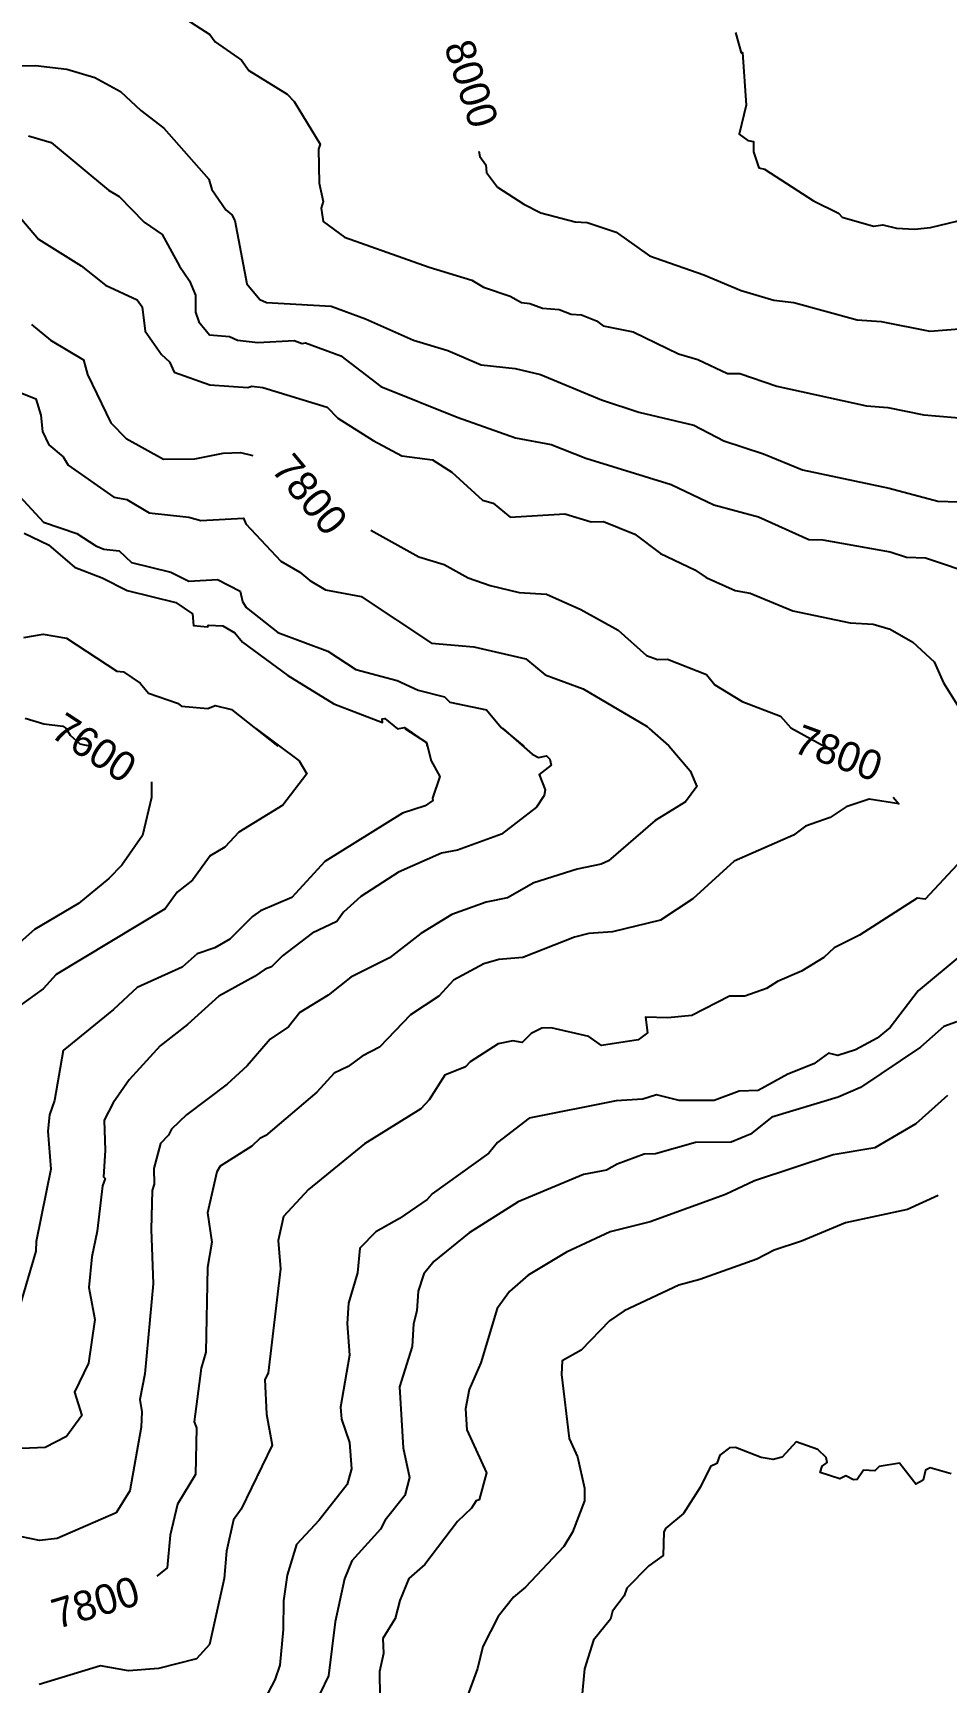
# Model space of a CAD drawing. Extents: x 9339 to 13216, y 3769 to 6935.
# Drawn here: x 9805.6 to 10039.2, y 5808.6 to 6230.4 of the extents above; entities that cross this region are included whole.
import ezdxf
from ezdxf.enums import TextEntityAlignment as Align

# ---------------------------------------------------------------- set-up
doc = ezdxf.new("R2010")
doc.units = 0
doc.header["$MEASUREMENT"] = 0
for name, color, linetype in [('DTM_SURFACE_CON', 9, 'Continuous'), ('DTM_SURFACE_ICON', 251, 'Continuous'), ('DTM_TEXT_ICON', 251, 'Continuous')]:
    doc.layers.add(name, color=color, linetype=linetype)
doc.styles.add('TMODELF', font='tmodelf')

msp = doc.modelspace()

# ---------------------------------------------------------------- linework, layer by layer
at = {"layer": 'DTM_SURFACE_CON', "linetype": 'Continuous', "flags": 128}
for points, elevation in [([(9842.22, 6235.54), (9850.83, 6229.94), (9852.24, 6228.05), (9858.96, 6223.4), (9860.87, 6220.74), (9870.66, 6214.69), (9872.47, 6212.8), (9879.11, 6201.91), (9878.63, 6200.68), (9878.85, 6191.92), (9879.86, 6187.26), (9879.38, 6185.53), (9879.81, 6182.13), (9885.31, 6178.18), (9907.01, 6170.49), (9917.88, 6167.13), (9920.88, 6165.34), (9927.71, 6163.03), (9930.59, 6161.45), (9932.76, 6161.19), (9935.98, 6159.94), (9940.24, 6159.68), (9943.27, 6158.47), (9945.97, 6158.3), (9949.8, 6156.72), (9951.5, 6155.47), (9959.14, 6153.91), (9970.74, 6148.32), (9975.74, 6146.84), (9983.3, 6143.29), (9986.48, 6143.27), (9995.9, 6140.07), (10018.87, 6135), (10024.29, 6134.59), (10033.55, 6132.69), (10045.53, 6131.67)], 2426.21), ([(9985.37, 6230.46), (9986.78, 6225.31), (9987.13, 6225.33), (9988.08, 6211.87), (9986.25, 6204.48), (9988.47, 6202.88), (9989.91, 6202.64), (9989.93, 6199.97), (9991.3, 6195.91), (9992.77, 6195.5), (10005.3, 6187.47), (10011.68, 6184.27), (10012.67, 6183.28), (10020.69, 6180.97), (10023.05, 6181.27), (10026.5, 6180.44), (10031.13, 6180.17), (10035.22, 6180.65), (10046.54, 6183.38)], 2450.59), ([(9795.25, 6221.78), (9806.26, 6222.06), (9814.3, 6221.09), (9821.46, 6218.95), (9828.01, 6215.41), (9833.2, 6210.5), (9839.11, 6206.03), (9850.6, 6192.98), (9851.41, 6190.31), (9854.96, 6185.1), (9856.47, 6183.82), (9857.26, 6182.37), (9860.31, 6166.23), (9863.69, 6162.23), (9865.37, 6161.41), (9881.87, 6160.49), (9890.71, 6157.23), (9902.94, 6151.81), (9911.71, 6149.19), (9920.3, 6145.52), (9929.01, 6144.57), (9935.49, 6143.04), (9951.05, 6136.57), (9960.6, 6133.37), (9974.71, 6130.02), (9982.39, 6126.09), (9992.5, 6122.74), (10002.48, 6118.6), (10024.67, 6113.92), (10037.13, 6110.66), (10050.15, 6110.2)], 2414.02), ([(9804.45, 6204.08), (9810.29, 6202.35), (9824.9, 6190.13), (9827.63, 6188.5), (9834.04, 6181.95), (9838.64, 6178.84), (9843.09, 6170.68), (9845.63, 6167.01), (9847.21, 6163.29), (9847.18, 6158.99), (9848.05, 6156.48), (9850.74, 6153.13), (9855.92, 6152.73), (9857.94, 6151.82), (9863.1, 6151.24), (9872.4, 6151.75), (9874.44, 6150.97), (9875.31, 6151.1), (9884.33, 6147.77), (9894.58, 6139.95), (9914.17, 6132.14), (9929.03, 6126.84), (9938.2, 6125.09), (9947.09, 6121.65), (9968.88, 6114.92), (9979.76, 6109.71), (9991.19, 6106.6), (10004.07, 6100.85), (10007.72, 6100.7), (10024.95, 6097.69), (10029.06, 6096.29), (10033.96, 6096.15), (10047.44, 6091.62)], 2401.82), ([(9801.34, 6184.32), (9806.99, 6177.65), (9817.9, 6170.84), (9824.2, 6165.84), (9832.24, 6162.1), (9833.52, 6160.28), (9834.29, 6154.12), (9838.47, 6148.16), (9840.57, 6146.25), (9841.76, 6143.58), (9850.89, 6140.34), (9860.55, 6139.71), (9861.62, 6140.03), (9864.39, 6139.7), (9880.84, 6134.7), (9883.64, 6131.84), (9892.67, 6126.1), (9899.97, 6122.2), (9907.83, 6121.16), (9912.77, 6118), (9920.62, 6110.85), (9923.37, 6110.13), (9927.73, 6106.56), (9941.66, 6107.38), (9948.45, 6105.37), (9951.55, 6105.46), (9959.59, 6102.22), (9966.17, 6097.23), (9974.93, 6093.05), (9977.8, 6091.07), (9985.3, 6087.76), (9989.09, 6087.06), (9999.98, 6082.56), (10014.72, 6079.49), (10020.58, 6079.15), (10024.95, 6077.85), (10030.73, 6074.54), (10036.14, 6069.5), (10038.59, 6064.21), (10046.15, 6052.1)], 2389.63), ([(9802.36, 6138.41), (9806.37, 6136.78), (9807.65, 6132.64), (9808.04, 6128.4), (9809.64, 6125.02), (9813.29, 6121.94), (9814.61, 6119.81), (9826.33, 6111.69), (9829.65, 6111.07), (9835.36, 6107.66), (9845.49, 6106.5), (9848.57, 6105.64), (9859.49, 6106.26), (9860.06, 6104.86), (9869.04, 6095.27), (9873.91, 6092.49), (9876.46, 6090.32), (9880.46, 6087.97), (9889.6, 6086.26), (9907.6, 6074.31), (9918.42, 6073.4), (9931.68, 6070.3), (9936.66, 6066.24), (9946.41, 6062.62), (9962.76, 6053.01), (9968.39, 6047.97)], 2365.25), ([(9799.07, 6115.2), (9808.31, 6105.25), (9816.82, 6102.39), (9821.68, 6099.17), (9823.73, 6098.36), (9827.67, 6097.89), (9830.78, 6094.92), (9840.85, 6092.47), (9845.45, 6090.2), (9852.84, 6090.62), (9858.63, 6087.65), (9859.18, 6084.94), (9860.17, 6083.4), (9868.28, 6077.01), (9881.08, 6072.26), (9888.21, 6067.58), (9898.77, 6064.78), (9904.17, 6062.3), (9910.93, 6060.58), (9912.25, 6059.2), (9921.62, 6057.29), (9925.4, 6052.73), (9931.21, 6047.97)], 2353.06), ([(9803.37, 6102.42), (9809.56, 6099.46), (9816.19, 6093.75), (9823.3, 6091.01), (9829.7, 6087.82), (9842.16, 6084.69), (9846.42, 6081.81), (9846.7, 6078.81), (9850.29, 6078.47), (9850.55, 6078.91), (9854.15, 6078.76), (9857.26, 6076.97), (9859.21, 6074.53), (9870.77, 6066.04), (9882.57, 6058.84), (9895.07, 6054.04), (9894.92, 6054.97), (9895.62, 6055.08), (9898.85, 6052.4), (9900.65, 6052.73), (9906.27, 6048.84), (9906.48, 6047.97)], 2340.86), ([(9803.29, 6075.74), (9808.23, 6076.63), (9814.17, 6075.56), (9827.08, 6067.12), (9828.76, 6066.95), (9833.03, 6064.09), (9835.2, 6061.5), (9842.59, 6058.93), (9843.59, 6058.17), (9850.38, 6057.62), (9852.21, 6058.37), (9856.39, 6057.33), (9868.23, 6047.97)], 2328.67), ([(9862.63, 6052.53), (9873.69, 6044.22), (9875.71, 6040.89), (9869.53, 6032.9), (9858.27, 6026), (9854.66, 6022.11), (9850.94, 6019.91), (9846.39, 6013.69), (9842.5, 6010.62), (9839.44, 6006.38), (9811.5, 5989.62), (9808.25, 5985.88), (9801.84, 5981.31)], 2328.67), ([(9900.72, 6052.53), (9906.25, 6048.88), (9907.5, 6044.22), (9909.74, 6040.2), (9907.8, 6034.69), (9907.94, 6034.09), (9905.95, 6032.75), (9900.13, 6030.81), (9880.25, 6018.51), (9871.81, 6009.24), (9863.79, 6005.85), (9861.76, 6004.44), (9855.96, 5998.63), (9852.12, 5996.43), (9847.64, 5994.85), (9843.79, 5991.49), (9832.28, 5986.22), (9826.18, 5980.62), (9813.35, 5970.17), (9811.11, 5957.35), (9809.84, 5953.69), (9809.37, 5949.52), (9810.14, 5939.8), (9806.43, 5921.3), (9806.32, 5918.87), (9802.28, 5904.89)], 2340.86), ([(9963.24, 6052.53), (9968.31, 6048.03), (9973.73, 6041.65), (9975.44, 6037.63), (9972.57, 6033.71), (9964.8, 6028.96), (9952.82, 6018.68), (9950.96, 6017.76), (9944.8, 6016.54), (9933.77, 6013.04), (9927.03, 6009.2), (9921.55, 6008.1), (9912.78, 6004.93), (9904.84, 6000.07), (9896.82, 5993.86), (9886.96, 5988.86), (9881.13, 5984.26), (9873.86, 5979.88), (9870.98, 5976.21), (9866.33, 5973.01), (9860.39, 5966.24), (9855.33, 5961.57), (9844.87, 5953.68), (9841.01, 5950.04), (9840.27, 5948.47), (9838.27, 5946.38), (9836.57, 5939.94), (9836.63, 5935.96), (9836.14, 5934.32), (9835.83, 5924.35), (9836.33, 5910.46), (9834.26, 5887.46), (9832.98, 5880.91), (9833.46, 5877.77), (9833.29, 5873.78), (9830.36, 5857.56), (9826.88, 5851.94), (9811.78, 5845.38), (9807.26, 5844.87), (9802.34, 5845.83)], 2365.25), ([(9925.79, 6052.53), (9933.36, 6045.91), (9934.92, 6045.11), (9937.03, 6045.46), (9937.86, 6044.64), (9938.16, 6043.1), (9935.08, 6040.71), (9936.66, 6036.83), (9936.42, 6035.38), (9934.46, 6032.36), (9925.46, 6025.44), (9914.18, 6021.37), (9910.14, 6020.64), (9899.14, 6015.75), (9889.46, 6009.51), (9885.06, 6005.5), (9883.36, 6003.15), (9877, 6000.12), (9869.43, 5994.36), (9866.6, 5991.55), (9865.01, 5990.98), (9862.31, 5989.04), (9853.12, 5984.02), (9845.14, 5976.78), (9838.15, 5971.36), (9830.25, 5962.63), (9826.16, 5956.73), (9823.83, 5952.29), (9824.08, 5944.56), (9823.63, 5937.85), (9824.07, 5937.42), (9823.37, 5935.56), (9822.02, 5923.93), (9820.65, 5917.37), (9819.92, 5909.5), (9821.47, 5901.38), (9819.84, 5890.16), (9816.23, 5882.81), (9818.15, 5876.78), (9814.19, 5871.43), (9808.7, 5868.61), (9802.74, 5868.4)], 2353.06), ([(10043.18, 6018.86), (10033.86, 6008.87), (10031.79, 6009.11), (10017.06, 5999.67), (10010.56, 5996.39), (10007.92, 5993.95), (10002.19, 5990.4), (9996.13, 5987.78), (9993.3, 5985.97), (9987.75, 5984), (9983.78, 5984.04), (9974.16, 5979.09), (9968.06, 5978.48), (9962.3, 5978.64), (9962.83, 5974.64), (9960.47, 5972.87), (9951.09, 5971.46), (9947.86, 5973.72), (9938.22, 5975.97), (9935.83, 5975.89), (9933.03, 5974.48), (9930.77, 5972.22), (9928.37, 5972.62), (9924.64, 5971.86), (9917.48, 5967.25), (9916.24, 5965.95), (9911.02, 5963.85), (9906.98, 5957.57), (9904.81, 5955.24), (9890.45, 5946.27), (9876.1, 5934.59), (9869.69, 5927.68), (9868.31, 5921.58), (9868.91, 5914.31), (9865.76, 5887.67), (9864.94, 5885.98), (9865.34, 5877.15), (9866.83, 5869.24), (9858.87, 5852.88), (9856.93, 5850.11), (9855.13, 5842.15), (9854.5, 5835.1), (9850.75, 5818.21), (9847.48, 5814.59), (9837.75, 5812.09), (9830.05, 5811.54), (9822.87, 5812.75), (9807.21, 5808.01)], 2389.63), ([(10043.23, 5994.69), (10032.06, 5985.44), (10024.89, 5976.02), (10021.55, 5973.31), (10016.01, 5970.31), (10011.5, 5968.88), (10009.13, 5969.42), (10005.35, 5966.71), (9998.7, 5964.09), (9991.16, 5959.93), (9986.31, 5959.78), (9979.87, 5957.39), (9970.94, 5957.35), (9965.1, 5958.8), (9961.65, 5957.69), (9954.78, 5957.3), (9932.59, 5952.86), (9924.43, 5946.6), (9922.21, 5943.92), (9907.76, 5933.53), (9906.45, 5932.08), (9899.37, 5927.22), (9893.31, 5923.78), (9889.27, 5919.62), (9888.61, 5913.27), (9886.35, 5905.49), (9885.96, 5900.3), (9886.6, 5892.22), (9884.26, 5878.94), (9884.53, 5875.86), (9886.59, 5869.89), (9887.09, 5863.14), (9886, 5859.17), (9878.85, 5850.05), (9873.01, 5843.79), (9870.64, 5835.93), (9869.68, 5829.38), (9869.61, 5822.05), (9868.79, 5812.96), (9867.49, 5809.19), (9860.58, 5796.09)], 2401.82), ([(10041.99, 5977.47), (10038.64, 5976.3), (10032.71, 5971), (10017.3, 5960.67), (10011.62, 5958.25), (9994.68, 5953.1), (9989.2, 5948.78), (9984.23, 5946.71), (9975.12, 5946.61), (9964.86, 5943.73), (9961.95, 5943.62), (9955.08, 5941.04), (9952.38, 5939.51), (9946.46, 5938.45), (9929.73, 5931.44), (9917.23, 5923.5), (9908.19, 5916.21), (9905.58, 5913.05), (9904.19, 5908.63), (9903.79, 5903.53), (9903, 5900.22), (9902.6, 5894.45), (9899.37, 5884.14), (9900.34, 5868.53), (9901.96, 5860.92), (9900.71, 5856.36), (9895.75, 5850.05), (9894.55, 5847.77), (9887.16, 5839.61), (9885.3, 5835.06), (9882.93, 5824.05), (9881.25, 5810.24), (9879.11, 5805.8)], 2414.02), ([(10039.6, 5958.6), (10031.44, 5951.37), (10021.01, 5945.25), (10010.35, 5943.46), (9990.2, 5936.85), (9982.77, 5933.36), (9963.54, 5926.29), (9953.3, 5923.76), (9942.13, 5918.53), (9932.33, 5912.67), (9927.5, 5908.51), (9924.34, 5904.2), (9920.16, 5890.25), (9917.18, 5883.42), (9916.29, 5878.47), (9916.61, 5873.16), (9921.6, 5862.17), (9919.76, 5855.25), (9919.01, 5855), (9917.8, 5853.11), (9914.18, 5849.68), (9905.83, 5838.72), (9901.76, 5835.1), (9899.45, 5829.51), (9898.26, 5824.91), (9895.08, 5819.78), (9895.33, 5815.95), (9894.27, 5811.3), (9894.39, 5804.75)], 2426.21), ([(10040.49, 5861.86), (10035.16, 5863.44), (10033.95, 5862.8), (10033.34, 5860.29), (10031.52, 5859.22), (10027.29, 5864.61), (10022.06, 5863.8), (10021.03, 5862.64), (10018.06, 5862.8), (10016.46, 5860.43), (10015.56, 5860.31), (10013.57, 5861.35), (10012.02, 5860.64), (10007.02, 5862.22), (10007.52, 5863.86), (10008.81, 5864.78), (10008.57, 5866.06), (10006.42, 5868.13), (10000.85, 5870.08), (9997.31, 5866.15), (9994.99, 5865.52), (9991.95, 5866.03), (9985.31, 5868.58), (9983.79, 5868.51), (9981.3, 5866.62), (9980.54, 5864.57), (9978.96, 5863.73), (9976.35, 5858.53), (9972.06, 5851.77), (9967.55, 5848.01), (9966.98, 5847.04), (9966.88, 5840.97), (9963.15, 5838.32), (9957.57, 5832.65), (9956.89, 5830.65), (9953.84, 5826.73), (9953.39, 5824.69), (9949, 5819.31), (9946.73, 5812.04), (9946.02, 5804.73)], 2450.59)]:
    msp.add_lwpolyline(points, dxfattribs=dict(at, elevation=elevation))
at = {"layer": 'DTM_SURFACE_ICON', "linetype": 'Continuous', "flags": 128}
for points, elevation in [([(9919.68, 6200.16), (9919.91, 6198.77), (9921.51, 6196.62), (9921.66, 6194.66), (9924.49, 6190.9), (9931.16, 6186.58), (9935.56, 6184.36), (9944.32, 6182.06), (9947.42, 6181.86), (9954.82, 6179.45), (9963.3, 6173.36), (9977.22, 6168.54), (9986.82, 6164.47), (9995.15, 6162.01), (10000.23, 6161.42), (10016.51, 6157.03), (10022.63, 6156.54), (10035.1, 6154.08), (10050.26, 6155.27)], 2438.4), ([(9805.22, 6155.84), (9810.12, 6151.83), (9818.57, 6146.75), (9819.56, 6143.02), (9825.57, 6130.7), (9829.46, 6126.65), (9838.98, 6121.33), (9846.98, 6121.49), (9854.3, 6122.86), (9858.73, 6123.05), (9861.83, 6122.32)], 2377.44), ([(9892.07, 6103.2), (9904.3, 6096.43), (9910.79, 6094.46), (9916.95, 6091.06), (9922.56, 6089.04), (9930.01, 6087.23), (9936.95, 6086.84), (9945.81, 6082.94), (9955.31, 6077.65), (9962.54, 6071.17), (9965.36, 6070.15), (9967.92, 6070.26), (9977.9, 6066.31), (9980.08, 6063.67), (9987.06, 6059.36), (9996.83, 6055.61), (9999.47, 6052.69), (10008.05, 6047.97)], 2377.44), ([(9803.62, 6055.12), (9808.35, 6053.66), (9813.22, 6053.07), (9814.04, 6052.58), (9815.14, 6050.79), (9817.57, 6048.6), (9820.42, 6047.97)], 2316.48), ([(9835.9, 6038.86), (9835.9, 6034.81), (9833.59, 6025.15), (9828.37, 6017.54), (9825.04, 6014.1), (9817.25, 6007.72), (9805.96, 6001.05), (9797.64, 5993.69)], 2316.48), ([(10025.66, 6034.89), (10027.17, 6033.23), (10019.55, 6034.4), (10013.62, 6032.47), (10009.53, 6029.7), (10003.22, 6027.52), (10000.18, 6025.22), (9984.98, 6018.58), (9974.43, 6008.89), (9966.13, 6003.51), (9953.9, 6000.46), (9947.79, 6000.03), (9944.17, 5999.1), (9930.9, 5993.93), (9924.81, 5993.38), (9920.95, 5992.31), (9913.2, 5988.1), (9909.47, 5984.04), (9902.2, 5979.28), (9894.23, 5970.96), (9889.82, 5968.66), (9886.21, 5966.03), (9882.67, 5964.37), (9878.2, 5959.48), (9865.16, 5948.4), (9863.68, 5947.67), (9861.59, 5945.65), (9853.49, 5940.56), (9852.63, 5939.15), (9850.25, 5928.61), (9851.37, 5921.12), (9850.23, 5914.65), (9849.82, 5893.02), (9848.67, 5888.88), (9846.85, 5875.15), (9847.41, 5873.68), (9847.21, 5861.72), (9842.62, 5854.17), (9840.69, 5846.2), (9839.91, 5837.85), (9837.32, 5835.74)], 2377.44), ([(10037.16, 5933.1), (10029.35, 5929.52), (10013.45, 5926.07), (10002.27, 5921.37), (9995.23, 5919.1), (9990.76, 5916.78), (9976.23, 5911.6), (9970.81, 5910.17), (9956.88, 5903.59), (9953.09, 5901.05), (9945.9, 5893.49), (9941.04, 5890.76), (9940.82, 5887.28), (9942.78, 5870.9), (9944.94, 5866.25), (9946.7, 5858.24), (9946.75, 5855.02), (9943.6, 5847.01), (9941.45, 5843.27), (9931.6, 5832.88), (9928.51, 5830.35), (9924.63, 5825.4), (9920.74, 5817.73), (9919.3, 5812.11), (9913.62, 5796.54)], 2438.4)]:
    msp.add_lwpolyline(points, dxfattribs=dict(at, elevation=elevation))

# ---------------------------------------------------------------- texts
at = {"layer": 'DTM_TEXT_ICON', "linetype": 'Continuous', "style": 'TMODELF'}
for s, rotation, p in [('8000', 287.6331, (9917.79, 6217.41, 2438.4)), ('7800', 309.72, (9876.46, 6112.36, 2377.44)), ('7600', 326.8702, (9821.28, 6047.59, 2316.48)), ('7800', 339.8533, (10011.69, 6046.25, 2377.44)), ('7800', 16.5072, (9821.56, 5829.05, 2377.44))]:
    msp.add_text(s, height=7.62, rotation=rotation, dxfattribs=at).set_placement(p, align=Align.MIDDLE_CENTER)

doc.saveas('drawing.dxf')
